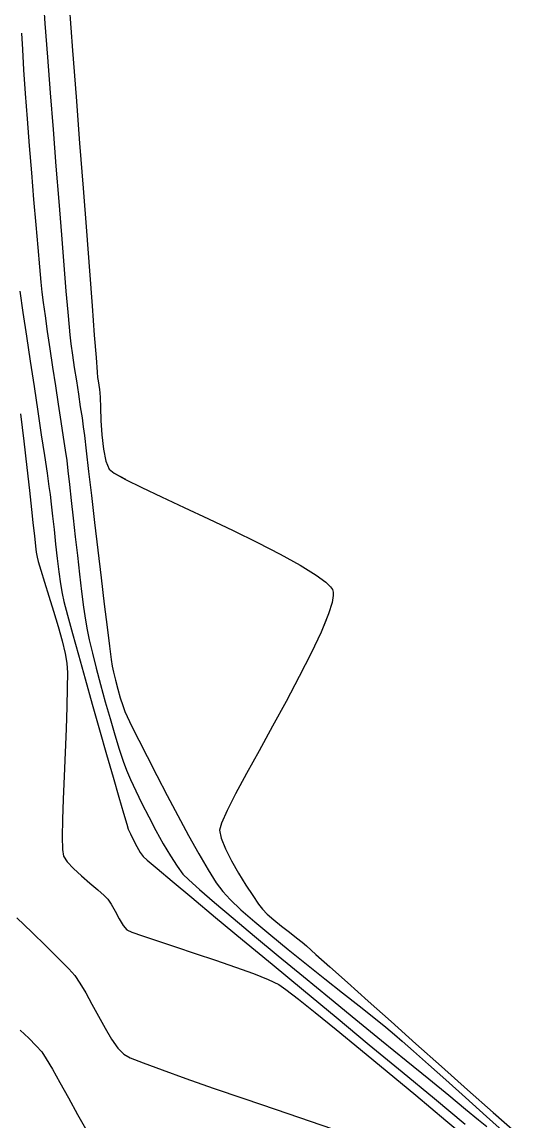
# Model space of a CAD drawing. Header units: metres. Extents: x 708868 to 711043, y 5411316 to 5413138.
# Drawn here: x 709993.7 to 710031.3, y 5411995.4 to 5412078.8 of the extents above; entities that cross this region are included whole.
import ezdxf

# ---------------------------------------------------------------- set-up
doc = ezdxf.new("R2010")
doc.units = ezdxf.units.M
for name, color, linetype in [('Rionegro 2010_Contours', 7, 'Continuous'), ('Rionegro 2014_Contours', 7, 'Continuous'), ('Rionegro 2018_Contours', 7, 'Continuous')]:
    doc.layers.add(name, color=color, linetype=linetype)

msp = doc.modelspace()

# ---------------------------------------------------------------- linework, layer by layer
at = {"layer": 'Rionegro 2010_Contours'}
for points in [[(709995.248, 5412081.016, 243), (709995.419, 5412078.679, 243), (709995.611, 5412076.119, 243), (709995.817, 5412073.413, 243), (709996.032, 5412070.636, 243), (709996.249, 5412067.865, 243), (709996.462, 5412065.177, 243), (709996.665, 5412062.647, 243), (709996.85, 5412060.354, 243), (709997.013, 5412058.372, 243), (709997.146, 5412056.779, 243), (709997.244, 5412055.65, 243), (709997.299, 5412055.063, 243), (709997.384, 5412054.382, 243), (709997.503, 5412053.538, 243), (709997.645, 5412052.586, 243), (709997.799, 5412051.58, 243), (709997.955, 5412050.574, 243), (709998.101, 5412049.622, 243), (709998.228, 5412048.779, 243), (709998.324, 5412048.098, 243), (709998.408, 5412047.431, 243), (709998.547, 5412046.27, 243), (709998.731, 5412044.719, 243), (709998.947, 5412042.879, 243), (709999.186, 5412040.851, 243), (709999.434, 5412038.737, 243), (709999.682, 5412036.639, 243), (709999.917, 5412034.659, 243), (710000.128, 5412032.899, 243), (710000.304, 5412031.46, 243), (710000.434, 5412030.445, 243), (710000.505, 5412029.954, 243), (710000.61, 5412029.48, 243), (710000.759, 5412028.878, 243), (710000.937, 5412028.214, 243), (710001.126, 5412027.554, 243), (710001.31, 5412026.963, 243), (710001.475, 5412026.508, 243), (710001.652, 5412026.124, 243), (710002.013, 5412025.381, 243), (710002.528, 5412024.345, 243), (710003.165, 5412023.085, 243), (710003.893, 5412021.665, 243), (710004.68, 5412020.152, 243), (710005.495, 5412018.613, 243), (710006.306, 5412017.114, 243), (710007.083, 5412015.721, 243), (710007.793, 5412014.502, 243), (710008.406, 5412013.522, 243), (710008.891, 5412012.849, 243), (710009.451, 5412012.251, 243), (710010.279, 5412011.478, 243), (710011.323, 5412010.567, 243), (710012.531, 5412009.552, 243), (710013.852, 5412008.471, 243), (710015.234, 5412007.358, 243), (710016.625, 5412006.249, 243), (710017.974, 5412005.181, 243), (710019.228, 5412004.189, 243), (710020.337, 5412003.308, 243), (710021.249, 5412002.576, 243), (710021.912, 5412002.026, 243), (710022.49, 5412001.522, 243), (710023.361, 5412000.751, 243), (710024.48, 5411999.752, 243), (710025.805, 5411998.568, 243), (710027.291, 5411997.239, 243), (710028.893, 5411995.805, 243), (710030.568, 5411994.308, 243)], [(709997.249, 5412080.054, 244), (709997.51, 5412076.628, 244), (709997.777, 5412073.116, 244), (709998.045, 5412069.604, 244), (709998.307, 5412066.179, 244), (709998.556, 5412062.925, 244), (709998.785, 5412059.93, 244), (709998.988, 5412057.278, 244), (709999.159, 5412055.056, 244), (709999.29, 5412053.351, 244), (709999.376, 5412052.247, 244), (709999.409, 5412051.831, 244), (709999.443, 5412051.574, 244), (709999.493, 5412051.245, 244), (709999.544, 5412050.916, 244), (709999.581, 5412050.66, 244), (709999.597, 5412050.308, 244), (709999.621, 5412049.568, 244), (709999.666, 5412048.578, 244), (709999.743, 5412047.477, 244), (709999.862, 5412046.403, 244), (710000.036, 5412045.494, 244), (710000.275, 5412044.889, 244), (710000.677, 5412044.58, 244), (710001.518, 5412044.115, 244)], [(709993.65, 5412077.931, 242), (709993.711, 5412076.692, 242), (709993.805, 5412075.151, 242), (709993.926, 5412073.376, 242), (709994.069, 5412071.437, 242), (709994.226, 5412069.402, 242), (709994.39, 5412067.341, 242), (709994.557, 5412065.322, 242), (709994.719, 5412063.416, 242), (709994.869, 5412061.691, 242), (709995.002, 5412060.217, 242), (709995.111, 5412059.062, 242), (709995.189, 5412058.296, 242), (709995.286, 5412057.516, 242), (709995.424, 5412056.508, 242), (709995.595, 5412055.322, 242), (709995.791, 5412054.01, 242), (709996.001, 5412052.621, 242), (709996.217, 5412051.207, 242), (709996.43, 5412049.819, 242), (709996.63, 5412048.507, 242), (709996.809, 5412047.322, 242), (709996.958, 5412046.315, 242), (709997.067, 5412045.536, 242), (709997.165, 5412044.752, 242), (709997.282, 5412043.728, 242), (709997.416, 5412042.519, 242), (709997.562, 5412041.18, 242), (709997.716, 5412039.765, 242), (709997.875, 5412038.327, 242), (709998.035, 5412036.922, 242), (709998.192, 5412035.603, 242), (709998.343, 5412034.424, 242), (709998.483, 5412033.441, 242), (709998.609, 5412032.707, 242), (709998.778, 5412031.931, 242), (709999.016, 5412030.942, 242), (709999.307, 5412029.795, 242), (709999.637, 5412028.547, 242), (709999.991, 5412027.252, 242), (710000.355, 5412025.968, 242), (710000.713, 5412024.75, 242), (710001.051, 5412023.654, 242), (710001.354, 5412022.736, 242), (710001.607, 5412022.051, 242), (710001.909, 5412021.348, 242), (710002.304, 5412020.493, 242), (710002.77, 5412019.531, 242), (710003.288, 5412018.511, 242), (710003.834, 5412017.479, 242), (710004.388, 5412016.482, 242), (710004.928, 5412015.569, 242), (710005.433, 5412014.784, 242), (710005.882, 5412014.177, 242), (710006.319, 5412013.735, 242), (710007.131, 5412013.003, 242), (710008.267, 5412012.021, 242), (710009.675, 5412010.83, 242), (710011.302, 5412009.471, 242), (710013.098, 5412007.984, 242), (710015.01, 5412006.409, 242), (710016.987, 5412004.789, 242), (710018.977, 5412003.162, 242), (710020.928, 5412001.57, 242), (710022.788, 5412000.054, 242), (710024.506, 5411998.654, 242), (710026.03, 5411997.411, 242), (710027.308, 5411996.366, 242), (710028.288, 5411995.558, 242), (710028.919, 5411995.03, 242)], [(709993.514, 5412058.389, 241), (709993.753, 5412056.765, 241), (709994.019, 5412054.969, 241), (709994.302, 5412053.074, 241), (709994.591, 5412051.15, 241), (709994.874, 5412049.268, 241), (709995.14, 5412047.499, 241), (709995.378, 5412045.914, 241), (709995.576, 5412044.585, 241), (709995.724, 5412043.581, 241), (709995.81, 5412042.975, 241), (709995.899, 5412042.241, 241), (709995.999, 5412041.329, 241), (709996.107, 5412040.298, 241), (709996.222, 5412039.209, 241), (709996.342, 5412038.12, 241), (709996.465, 5412037.093, 241), (709996.59, 5412036.186, 241), (709996.713, 5412035.46, 241), (709996.859, 5412034.844, 241), (709997.13, 5412033.807, 241), (709997.503, 5412032.431, 241), (709997.954, 5412030.795, 241), (709998.461, 5412028.979, 241), (709999.001, 5412027.063, 241), (709999.549, 5412025.128, 241), (710000.084, 5412023.253, 241), (710000.582, 5412021.519, 241), (710001.019, 5412020.006, 241), (710001.373, 5412018.794, 241), (710001.621, 5412017.964, 241), (710001.739, 5412017.594, 241), (710001.901, 5412017.229, 241), (710002.129, 5412016.764, 241), (710002.389, 5412016.274, 241), (710002.648, 5412015.83, 241), (710002.873, 5412015.506, 241), (710003.168, 5412015.243, 241), (710003.916, 5412014.608, 241), (710005.064, 5412013.645, 241), (710006.562, 5412012.395, 241), (710008.358, 5412010.9, 241), (710010.4, 5412009.204, 241), (710012.636, 5412007.348, 241), (710015.016, 5412005.375, 241), (710017.488, 5412003.326, 241), (710020, 5412001.245, 241), (710022.502, 5411999.174, 241), (710024.94, 5411997.155, 241), (710027.264, 5411995.23, 241)], [(710016.726, 5412033.448, 244), (710016.35, 5412032.536, 244), (710015.59, 5412030.927, 244), (710014.687, 5412029.15, 244), (710013.694, 5412027.279, 244), (710012.663, 5412025.384, 244), (710011.648, 5412023.536, 244), (710010.7, 5412021.808, 244), (710009.874, 5412020.27, 244), (710009.221, 5412018.994, 244), (710008.793, 5412018.052, 244), (710008.645, 5412017.514, 244), (710008.773, 5412016.896, 244), (710009.093, 5412016.101, 244), (710009.548, 5412015.198, 244), (710010.083, 5412014.258, 244), (710010.642, 5412013.35, 244), (710011.168, 5412012.545, 244), (710011.606, 5412011.911, 244), (710011.899, 5412011.52, 244), (710012.264, 5412011.146, 244), (710012.772, 5412010.705, 244), (710013.357, 5412010.236, 244), (710013.952, 5412009.774, 244), (710014.49, 5412009.358, 244), (710014.904, 5412009.022, 244), (710015.238, 5412008.728, 244), (710015.956, 5412008.086, 244), (710017.009, 5412007.145, 244), (710018.343, 5412005.95, 244), (710019.909, 5412004.55, 244), (710021.654, 5412002.991, 244), (710023.528, 5412001.319, 244), (710025.478, 5411999.583, 244), (710027.454, 5411997.828, 244), (710029.403, 5411996.102, 244), (710031.275, 5411994.451, 244)], [(709993.284, 5412010.86, 239), (709994.424, 5412009.767, 239), (709995.512, 5412008.711, 239), (709996.47, 5412007.764, 239), (709997.219, 5412006.999, 239), (709997.681, 5412006.487, 239), (709998.072, 5412005.921, 239), (709998.509, 5412005.175, 239), (709998.98, 5412004.311, 239), (709999.472, 5412003.396, 239), (709999.971, 5412002.494, 239), (710000.467, 5412001.669, 239), (710000.945, 5412000.988, 239), (710001.394, 5412000.515, 239), (710001.883, 5412000.26, 239), (710002.875, 5411999.857, 239), (710004.3, 5411999.326, 239), (710006.09, 5411998.688, 239), (710006.517, 5411998.539, 239)], [(709993.536, 5412002.346, 238), (709994.189, 5412001.728, 238), (709994.751, 5412001.167, 238), (709995.175, 5412000.691, 238), (709995.519, 5412000.184, 238), (709995.987, 5411999.386, 238), (709996.556, 5411998.369, 238), (709997.198, 5411997.203, 238), (709997.887, 5411995.96, 238), (709998.599, 5411994.711, 238)]]:
    msp.add_polyline3d(points, dxfattribs=at)
at = {"layer": 'Rionegro 2014_Contours'}
for points in [[(709995.248, 5412081.016, 243), (709995.419, 5412078.679, 243), (709995.611, 5412076.119, 243), (709995.817, 5412073.413, 243), (709996.032, 5412070.636, 243), (709996.249, 5412067.865, 243), (709996.462, 5412065.177, 243), (709996.665, 5412062.647, 243), (709996.85, 5412060.354, 243), (709997.013, 5412058.372, 243), (709997.146, 5412056.779, 243), (709997.244, 5412055.65, 243), (709997.299, 5412055.063, 243), (709997.384, 5412054.382, 243), (709997.503, 5412053.538, 243), (709997.645, 5412052.586, 243), (709997.799, 5412051.58, 243), (709997.955, 5412050.574, 243), (709998.101, 5412049.622, 243), (709998.228, 5412048.779, 243), (709998.324, 5412048.098, 243), (709998.408, 5412047.431, 243), (709998.547, 5412046.27, 243), (709998.731, 5412044.719, 243), (709998.947, 5412042.879, 243), (709999.186, 5412040.851, 243), (709999.434, 5412038.737, 243), (709999.682, 5412036.639, 243), (709999.917, 5412034.659, 243), (710000.128, 5412032.899, 243), (710000.304, 5412031.46, 243), (710000.434, 5412030.445, 243), (710000.505, 5412029.954, 243), (710000.61, 5412029.48, 243), (710000.759, 5412028.878, 243), (710000.937, 5412028.214, 243), (710001.126, 5412027.554, 243), (710001.31, 5412026.963, 243), (710001.475, 5412026.508, 243), (710001.652, 5412026.124, 243), (710002.013, 5412025.381, 243), (710002.528, 5412024.345, 243), (710003.165, 5412023.085, 243), (710003.893, 5412021.665, 243), (710004.68, 5412020.152, 243), (710005.495, 5412018.613, 243), (710006.306, 5412017.114, 243), (710007.083, 5412015.721, 243), (710007.793, 5412014.502, 243), (710008.406, 5412013.522, 243), (710008.891, 5412012.849, 243), (710009.451, 5412012.251, 243), (710010.279, 5412011.478, 243), (710011.323, 5412010.567, 243), (710012.531, 5412009.552, 243), (710013.852, 5412008.471, 243), (710015.234, 5412007.358, 243), (710016.625, 5412006.249, 243), (710017.974, 5412005.181, 243), (710019.228, 5412004.189, 243), (710020.337, 5412003.308, 243), (710021.249, 5412002.576, 243), (710021.912, 5412002.026, 243), (710022.49, 5412001.522, 243), (710023.361, 5412000.751, 243), (710024.48, 5411999.752, 243), (710025.805, 5411998.568, 243), (710027.291, 5411997.239, 243), (710028.893, 5411995.805, 243), (710030.568, 5411994.308, 243)], [(709997.249, 5412080.054, 244), (709997.51, 5412076.628, 244), (709997.777, 5412073.116, 244), (709998.045, 5412069.604, 244), (709998.307, 5412066.179, 244), (709998.556, 5412062.925, 244), (709998.785, 5412059.93, 244), (709998.988, 5412057.278, 244), (709999.159, 5412055.056, 244), (709999.29, 5412053.351, 244), (709999.376, 5412052.247, 244), (709999.409, 5412051.831, 244), (709999.443, 5412051.574, 244), (709999.493, 5412051.245, 244), (709999.544, 5412050.916, 244), (709999.581, 5412050.66, 244), (709999.597, 5412050.308, 244), (709999.621, 5412049.568, 244), (709999.666, 5412048.578, 244), (709999.743, 5412047.477, 244), (709999.862, 5412046.403, 244), (710000.036, 5412045.494, 244), (710000.275, 5412044.889, 244), (710000.677, 5412044.58, 244), (710001.53, 5412044.109, 244), (710002.752, 5412043.5, 244), (710004.262, 5412042.782, 244), (710005.977, 5412041.979, 244), (710007.816, 5412041.118, 244), (710009.696, 5412040.225, 244), (710011.535, 5412039.325, 244), (710013.251, 5412038.446, 244), (710014.763, 5412037.613, 244), (710015.987, 5412036.852, 244), (710016.705, 5412036.313, 244), (710017.064, 5412035.958, 244), (710017.207, 5412035.748, 244), (710017.248, 5412035.652, 244), (710017.271, 5412035.549, 244), (710017.278, 5412035.293, 244), (710017.191, 5412034.786, 244), (710016.915, 5412033.908, 244), (710016.35, 5412032.536, 244), (710015.59, 5412030.927, 244), (710014.687, 5412029.15, 244), (710013.694, 5412027.279, 244), (710012.663, 5412025.384, 244), (710011.648, 5412023.536, 244), (710010.7, 5412021.808, 244), (710009.874, 5412020.27, 244), (710009.221, 5412018.994, 244), (710008.793, 5412018.052, 244), (710008.645, 5412017.514, 244), (710008.773, 5412016.896, 244), (710009.093, 5412016.101, 244), (710009.548, 5412015.198, 244), (710010.083, 5412014.258, 244), (710010.642, 5412013.35, 244), (710011.168, 5412012.545, 244), (710011.606, 5412011.911, 244), (710011.899, 5412011.52, 244), (710012.264, 5412011.146, 244), (710012.772, 5412010.705, 244), (710013.357, 5412010.236, 244), (710013.952, 5412009.774, 244), (710014.49, 5412009.358, 244), (710014.904, 5412009.022, 244), (710015.238, 5412008.728, 244), (710015.956, 5412008.086, 244), (710017.009, 5412007.145, 244), (710018.343, 5412005.95, 244), (710019.909, 5412004.55, 244), (710021.654, 5412002.991, 244), (710023.528, 5412001.319, 244), (710025.478, 5411999.583, 244), (710027.454, 5411997.828, 244), (710029.403, 5411996.102, 244), (710031.275, 5411994.451, 244)], [(709993.65, 5412077.931, 242), (709993.711, 5412076.692, 242), (709993.805, 5412075.151, 242), (709993.926, 5412073.376, 242), (709994.069, 5412071.437, 242), (709994.226, 5412069.402, 242), (709994.39, 5412067.341, 242), (709994.557, 5412065.322, 242), (709994.719, 5412063.416, 242), (709994.869, 5412061.691, 242), (709995.002, 5412060.217, 242), (709995.111, 5412059.062, 242), (709995.189, 5412058.296, 242), (709995.286, 5412057.516, 242), (709995.424, 5412056.508, 242), (709995.595, 5412055.322, 242), (709995.791, 5412054.01, 242), (709996.001, 5412052.621, 242), (709996.217, 5412051.207, 242), (709996.43, 5412049.819, 242), (709996.63, 5412048.507, 242), (709996.809, 5412047.322, 242), (709996.958, 5412046.315, 242), (709997.067, 5412045.536, 242), (709997.165, 5412044.752, 242), (709997.282, 5412043.728, 242), (709997.416, 5412042.519, 242), (709997.562, 5412041.18, 242), (709997.716, 5412039.765, 242), (709997.875, 5412038.327, 242), (709998.035, 5412036.922, 242), (709998.192, 5412035.603, 242), (709998.343, 5412034.424, 242), (709998.483, 5412033.441, 242), (709998.609, 5412032.707, 242), (709998.778, 5412031.931, 242), (709999.016, 5412030.942, 242), (709999.307, 5412029.795, 242), (709999.637, 5412028.547, 242), (709999.991, 5412027.252, 242), (710000.355, 5412025.968, 242), (710000.713, 5412024.75, 242), (710001.051, 5412023.654, 242), (710001.354, 5412022.736, 242), (710001.607, 5412022.051, 242), (710001.909, 5412021.348, 242), (710002.304, 5412020.493, 242), (710002.77, 5412019.531, 242), (710003.288, 5412018.511, 242), (710003.834, 5412017.479, 242), (710004.388, 5412016.482, 242), (710004.928, 5412015.569, 242), (710005.433, 5412014.784, 242), (710005.882, 5412014.177, 242), (710006.319, 5412013.735, 242), (710007.131, 5412013.003, 242), (710008.267, 5412012.021, 242), (710009.675, 5412010.83, 242), (710011.302, 5412009.471, 242), (710013.098, 5412007.984, 242), (710015.01, 5412006.409, 242), (710016.987, 5412004.789, 242), (710018.977, 5412003.162, 242), (710020.928, 5412001.57, 242), (710022.788, 5412000.054, 242), (710024.506, 5411998.654, 242), (710026.03, 5411997.411, 242), (710027.308, 5411996.366, 242), (710028.288, 5411995.558, 242), (710028.919, 5411995.03, 242)], [(709993.514, 5412058.389, 241), (709993.753, 5412056.765, 241), (709994.019, 5412054.969, 241), (709994.302, 5412053.074, 241), (709994.591, 5412051.15, 241), (709994.874, 5412049.268, 241), (709995.14, 5412047.499, 241), (709995.378, 5412045.914, 241), (709995.576, 5412044.585, 241), (709995.724, 5412043.581, 241), (709995.81, 5412042.975, 241), (709995.899, 5412042.241, 241), (709995.999, 5412041.329, 241), (709996.107, 5412040.298, 241), (709996.222, 5412039.209, 241), (709996.342, 5412038.12, 241), (709996.465, 5412037.093, 241), (709996.59, 5412036.186, 241), (709996.713, 5412035.46, 241), (709996.859, 5412034.844, 241), (709997.13, 5412033.807, 241), (709997.503, 5412032.431, 241), (709997.954, 5412030.795, 241), (709998.461, 5412028.979, 241), (709999.001, 5412027.063, 241), (709999.549, 5412025.128, 241), (710000.084, 5412023.253, 241), (710000.582, 5412021.519, 241), (710001.019, 5412020.006, 241), (710001.373, 5412018.794, 241), (710001.621, 5412017.964, 241), (710001.739, 5412017.594, 241), (710001.901, 5412017.229, 241), (710002.129, 5412016.764, 241), (710002.389, 5412016.274, 241), (710002.648, 5412015.83, 241), (710002.873, 5412015.506, 241), (710003.168, 5412015.243, 241), (710003.916, 5412014.608, 241), (710005.064, 5412013.645, 241), (710006.562, 5412012.395, 241), (710008.358, 5412010.9, 241), (710010.4, 5412009.204, 241), (710012.636, 5412007.348, 241), (710015.016, 5412005.375, 241), (710017.488, 5412003.326, 241), (710020, 5412001.245, 241), (710022.502, 5411999.174, 241), (710024.94, 5411997.155, 241), (710027.264, 5411995.23, 241)], [(709993.554, 5412049.091, 240), (709993.81, 5412046.997, 240), (709994.042, 5412045.016, 240), (709994.24, 5412043.258, 240), (709994.398, 5412041.831, 240), (709994.505, 5412040.846, 240), (709994.553, 5412040.413, 240), (709994.596, 5412040.043, 240), (709994.647, 5412039.566, 240), (709994.702, 5412039.054, 240), (709994.759, 5412038.579, 240), (709994.818, 5412038.212, 240), (709994.913, 5412037.87, 240), (709995.115, 5412037.213, 240), (709995.395, 5412036.317, 240), (709995.724, 5412035.258, 240), (709996.072, 5412034.112, 240), (709996.411, 5412032.954, 240), (709996.712, 5412031.86, 240), (709996.945, 5412030.905, 240), (709997.081, 5412030.165, 240), (709997.12, 5412029.434, 240), (709997.115, 5412028.298, 240), (709997.077, 5412026.852, 240), (709997.017, 5412025.192, 240), (709996.944, 5412023.412, 240), (709996.868, 5412021.608, 240), (709996.802, 5412019.874, 240), (709996.754, 5412018.307, 240), (709996.735, 5412017.001, 240), (709996.756, 5412016.051, 240), (709996.827, 5412015.552, 240), (709997.107, 5412015.118, 240), (709997.585, 5412014.6, 240), (709998.182, 5412014.042, 240), (709998.819, 5412013.489, 240), (709999.418, 5412012.982, 240), (709999.9, 5412012.565, 240), (710000.186, 5412012.282, 240), (710000.439, 5412011.894, 240), (710000.73, 5412011.363, 240), (710001.04, 5412010.794, 240), (710001.348, 5412010.29, 240), (710001.634, 5412009.954, 240), (710002.011, 5412009.78, 240), (710002.81, 5412009.493, 240), (710003.939, 5412009.113, 240), (710005.302, 5412008.665, 240), (710006.806, 5412008.17, 240), (710008.356, 5412007.652, 240), (710009.859, 5412007.133, 240), (710011.219, 5412006.637, 240), (710012.344, 5412006.185, 240), (710013.138, 5412005.802, 240), (710013.685, 5412005.425, 240), (710014.626, 5412004.702, 240), (710015.913, 5412003.677, 240), (710017.497, 5412002.392, 240), (710019.326, 5412000.89, 240), (710021.352, 5411999.213, 240), (710023.526, 5411997.405, 240), (710025.796, 5411995.508, 240), (710028.115, 5411993.564, 240)], [(709993.284, 5412010.86, 239), (709994.424, 5412009.767, 239), (709995.512, 5412008.711, 239), (709996.47, 5412007.764, 239), (709997.219, 5412006.999, 239), (709997.681, 5412006.487, 239), (709998.072, 5412005.921, 239), (709998.509, 5412005.175, 239), (709998.98, 5412004.311, 239), (709999.472, 5412003.396, 239), (709999.971, 5412002.494, 239), (710000.467, 5412001.669, 239), (710000.945, 5412000.988, 239), (710001.394, 5412000.515, 239), (710001.883, 5412000.26, 239), (710002.875, 5411999.857, 239), (710004.3, 5411999.326, 239), (710006.09, 5411998.688, 239), (710008.175, 5411997.96, 239), (710010.487, 5411997.165, 239), (710012.956, 5411996.322, 239), (710015.515, 5411995.451, 239), (710018.093, 5411994.571, 239)], [(709993.536, 5412002.346, 238), (709994.189, 5412001.728, 238), (709994.751, 5412001.167, 238), (709995.175, 5412000.691, 238), (709995.519, 5412000.184, 238), (709995.987, 5411999.386, 238), (709996.556, 5411998.369, 238), (709997.198, 5411997.203, 238), (709997.887, 5411995.96, 238), (709998.599, 5411994.711, 238)]]:
    msp.add_polyline3d(points, dxfattribs=at)
at = {"layer": 'Rionegro 2018_Contours'}
for points in [[(709995.248, 5412081.016, 243), (709995.419, 5412078.679, 243), (709995.611, 5412076.119, 243), (709995.817, 5412073.413, 243), (709996.032, 5412070.636, 243), (709996.249, 5412067.865, 243), (709996.462, 5412065.177, 243), (709996.665, 5412062.647, 243), (709996.85, 5412060.354, 243), (709997.013, 5412058.372, 243), (709997.146, 5412056.779, 243), (709997.244, 5412055.65, 243), (709997.299, 5412055.063, 243), (709997.384, 5412054.382, 243), (709997.503, 5412053.538, 243), (709997.645, 5412052.586, 243), (709997.799, 5412051.58, 243), (709997.955, 5412050.574, 243), (709998.101, 5412049.622, 243), (709998.228, 5412048.779, 243), (709998.324, 5412048.098, 243), (709998.408, 5412047.431, 243), (709998.547, 5412046.27, 243), (709998.731, 5412044.719, 243), (709998.947, 5412042.879, 243), (709999.186, 5412040.851, 243), (709999.434, 5412038.737, 243), (709999.682, 5412036.639, 243), (709999.917, 5412034.659, 243), (710000.128, 5412032.899, 243), (710000.304, 5412031.46, 243), (710000.434, 5412030.445, 243), (710000.505, 5412029.954, 243), (710000.61, 5412029.48, 243), (710000.759, 5412028.878, 243), (710000.937, 5412028.214, 243), (710001.126, 5412027.554, 243), (710001.31, 5412026.963, 243), (710001.475, 5412026.508, 243), (710001.652, 5412026.124, 243), (710002.013, 5412025.381, 243), (710002.528, 5412024.345, 243), (710003.165, 5412023.085, 243), (710003.893, 5412021.665, 243), (710004.68, 5412020.152, 243), (710005.495, 5412018.613, 243), (710006.306, 5412017.114, 243), (710007.083, 5412015.721, 243), (710007.793, 5412014.502, 243), (710008.406, 5412013.522, 243), (710008.891, 5412012.849, 243), (710009.451, 5412012.251, 243), (710010.279, 5412011.478, 243), (710011.323, 5412010.567, 243), (710012.531, 5412009.552, 243), (710013.852, 5412008.471, 243), (710015.234, 5412007.358, 243), (710016.625, 5412006.249, 243), (710017.974, 5412005.181, 243), (710019.228, 5412004.189, 243), (710020.337, 5412003.308, 243), (710021.249, 5412002.576, 243), (710021.912, 5412002.026, 243), (710022.49, 5412001.522, 243), (710023.361, 5412000.751, 243), (710024.48, 5411999.752, 243), (710025.805, 5411998.568, 243), (710027.291, 5411997.239, 243), (710028.893, 5411995.805, 243), (710030.568, 5411994.308, 243)], [(709997.249, 5412080.054, 244), (709997.51, 5412076.628, 244), (709997.777, 5412073.116, 244), (709998.045, 5412069.604, 244), (709998.307, 5412066.179, 244), (709998.556, 5412062.925, 244), (709998.785, 5412059.93, 244), (709998.988, 5412057.278, 244), (709999.159, 5412055.056, 244), (709999.29, 5412053.351, 244), (709999.376, 5412052.247, 244), (709999.409, 5412051.831, 244), (709999.443, 5412051.574, 244), (709999.493, 5412051.245, 244), (709999.544, 5412050.916, 244), (709999.581, 5412050.66, 244), (709999.597, 5412050.308, 244), (709999.621, 5412049.568, 244), (709999.666, 5412048.578, 244), (709999.743, 5412047.477, 244), (709999.862, 5412046.403, 244), (710000.036, 5412045.494, 244), (710000.275, 5412044.889, 244), (710000.677, 5412044.58, 244), (710001.53, 5412044.109, 244), (710002.752, 5412043.5, 244), (710004.262, 5412042.782, 244), (710005.977, 5412041.979, 244), (710007.816, 5412041.118, 244), (710009.696, 5412040.225, 244), (710011.535, 5412039.325, 244), (710013.251, 5412038.446, 244), (710014.763, 5412037.613, 244), (710015.987, 5412036.852, 244), (710016.705, 5412036.313, 244), (710017.064, 5412035.958, 244), (710017.207, 5412035.748, 244), (710017.248, 5412035.652, 244), (710017.271, 5412035.549, 244), (710017.278, 5412035.293, 244), (710017.191, 5412034.786, 244), (710016.915, 5412033.908, 244), (710016.35, 5412032.536, 244), (710015.59, 5412030.927, 244), (710014.687, 5412029.15, 244), (710013.694, 5412027.279, 244), (710012.663, 5412025.384, 244), (710011.648, 5412023.536, 244), (710010.7, 5412021.808, 244), (710009.874, 5412020.27, 244), (710009.221, 5412018.994, 244), (710008.793, 5412018.052, 244), (710008.645, 5412017.514, 244), (710008.773, 5412016.896, 244), (710009.093, 5412016.101, 244), (710009.548, 5412015.198, 244), (710010.083, 5412014.258, 244), (710010.642, 5412013.35, 244), (710011.168, 5412012.545, 244), (710011.606, 5412011.911, 244), (710011.899, 5412011.52, 244), (710012.264, 5412011.146, 244), (710012.772, 5412010.705, 244), (710013.357, 5412010.236, 244), (710013.952, 5412009.774, 244), (710014.49, 5412009.358, 244), (710014.904, 5412009.022, 244), (710015.238, 5412008.728, 244), (710015.956, 5412008.086, 244), (710017.009, 5412007.145, 244), (710018.343, 5412005.95, 244), (710019.909, 5412004.55, 244), (710021.654, 5412002.991, 244), (710023.528, 5412001.319, 244), (710025.478, 5411999.583, 244), (710027.454, 5411997.828, 244), (710029.403, 5411996.102, 244), (710031.275, 5411994.451, 244)], [(709993.65, 5412077.931, 242), (709993.711, 5412076.692, 242), (709993.805, 5412075.151, 242), (709993.926, 5412073.376, 242), (709994.069, 5412071.437, 242), (709994.226, 5412069.402, 242), (709994.39, 5412067.341, 242), (709994.557, 5412065.322, 242), (709994.719, 5412063.416, 242), (709994.869, 5412061.691, 242), (709995.002, 5412060.217, 242), (709995.111, 5412059.062, 242), (709995.189, 5412058.296, 242), (709995.286, 5412057.516, 242), (709995.424, 5412056.508, 242), (709995.595, 5412055.322, 242), (709995.791, 5412054.01, 242), (709996.001, 5412052.621, 242), (709996.217, 5412051.207, 242), (709996.43, 5412049.819, 242), (709996.63, 5412048.507, 242), (709996.809, 5412047.322, 242), (709996.958, 5412046.315, 242), (709997.067, 5412045.536, 242), (709997.165, 5412044.752, 242), (709997.282, 5412043.728, 242), (709997.416, 5412042.519, 242), (709997.562, 5412041.18, 242), (709997.716, 5412039.765, 242), (709997.875, 5412038.327, 242), (709998.035, 5412036.922, 242), (709998.192, 5412035.603, 242), (709998.343, 5412034.424, 242), (709998.483, 5412033.441, 242), (709998.609, 5412032.707, 242), (709998.778, 5412031.931, 242), (709999.016, 5412030.942, 242), (709999.307, 5412029.795, 242), (709999.637, 5412028.547, 242), (709999.991, 5412027.252, 242), (710000.355, 5412025.968, 242), (710000.713, 5412024.75, 242), (710001.051, 5412023.654, 242), (710001.354, 5412022.736, 242), (710001.607, 5412022.051, 242), (710001.909, 5412021.348, 242), (710002.304, 5412020.493, 242), (710002.77, 5412019.531, 242), (710003.288, 5412018.511, 242), (710003.834, 5412017.479, 242), (710004.388, 5412016.482, 242), (710004.928, 5412015.569, 242), (710005.433, 5412014.784, 242), (710005.882, 5412014.177, 242), (710006.319, 5412013.735, 242), (710007.131, 5412013.003, 242), (710008.267, 5412012.021, 242), (710009.675, 5412010.83, 242), (710011.302, 5412009.471, 242), (710013.098, 5412007.984, 242), (710015.01, 5412006.409, 242), (710016.987, 5412004.789, 242), (710018.977, 5412003.162, 242), (710020.928, 5412001.57, 242), (710022.788, 5412000.054, 242), (710024.506, 5411998.654, 242), (710026.03, 5411997.411, 242), (710027.308, 5411996.366, 242), (710028.288, 5411995.558, 242), (710028.919, 5411995.03, 242)], [(709993.514, 5412058.389, 241), (709993.753, 5412056.765, 241), (709994.019, 5412054.969, 241), (709994.302, 5412053.074, 241), (709994.591, 5412051.15, 241), (709994.874, 5412049.268, 241), (709995.14, 5412047.499, 241), (709995.378, 5412045.914, 241), (709995.576, 5412044.585, 241), (709995.724, 5412043.581, 241), (709995.81, 5412042.975, 241), (709995.899, 5412042.241, 241), (709995.999, 5412041.329, 241), (709996.107, 5412040.298, 241), (709996.222, 5412039.209, 241), (709996.342, 5412038.12, 241), (709996.465, 5412037.093, 241), (709996.59, 5412036.186, 241), (709996.713, 5412035.46, 241), (709996.859, 5412034.844, 241), (709997.13, 5412033.807, 241), (709997.503, 5412032.431, 241), (709997.954, 5412030.795, 241), (709998.461, 5412028.979, 241), (709999.001, 5412027.063, 241), (709999.549, 5412025.128, 241), (710000.084, 5412023.253, 241), (710000.582, 5412021.519, 241), (710001.019, 5412020.006, 241), (710001.373, 5412018.794, 241), (710001.621, 5412017.964, 241), (710001.739, 5412017.594, 241), (710001.901, 5412017.229, 241), (710002.129, 5412016.764, 241), (710002.389, 5412016.274, 241), (710002.648, 5412015.83, 241), (710002.873, 5412015.506, 241), (710003.168, 5412015.243, 241), (710003.916, 5412014.608, 241), (710005.064, 5412013.645, 241), (710006.562, 5412012.395, 241), (710008.358, 5412010.9, 241), (710010.4, 5412009.204, 241), (710012.636, 5412007.348, 241), (710015.016, 5412005.375, 241), (710017.488, 5412003.326, 241), (710020, 5412001.245, 241), (710022.502, 5411999.174, 241), (710024.94, 5411997.155, 241), (710027.264, 5411995.23, 241)], [(709993.554, 5412049.091, 240), (709993.81, 5412046.997, 240), (709994.042, 5412045.016, 240), (709994.24, 5412043.258, 240), (709994.398, 5412041.831, 240), (709994.505, 5412040.846, 240), (709994.553, 5412040.413, 240), (709994.596, 5412040.043, 240), (709994.647, 5412039.566, 240), (709994.702, 5412039.054, 240), (709994.759, 5412038.579, 240), (709994.818, 5412038.212, 240), (709994.913, 5412037.87, 240), (709995.115, 5412037.213, 240), (709995.395, 5412036.317, 240), (709995.724, 5412035.258, 240), (709996.072, 5412034.112, 240), (709996.411, 5412032.954, 240), (709996.712, 5412031.86, 240), (709996.945, 5412030.905, 240), (709997.081, 5412030.165, 240), (709997.12, 5412029.434, 240), (709997.115, 5412028.298, 240), (709997.077, 5412026.852, 240), (709997.017, 5412025.192, 240), (709996.944, 5412023.412, 240), (709996.868, 5412021.608, 240), (709996.802, 5412019.874, 240), (709996.754, 5412018.307, 240), (709996.735, 5412017.001, 240), (709996.756, 5412016.051, 240), (709996.827, 5412015.552, 240), (709997.107, 5412015.118, 240), (709997.585, 5412014.6, 240), (709998.182, 5412014.042, 240), (709998.819, 5412013.489, 240), (709999.418, 5412012.982, 240), (709999.9, 5412012.565, 240), (710000.186, 5412012.282, 240), (710000.439, 5412011.894, 240), (710000.73, 5412011.363, 240), (710001.04, 5412010.794, 240), (710001.348, 5412010.29, 240), (710001.634, 5412009.954, 240), (710002.011, 5412009.78, 240), (710002.81, 5412009.493, 240), (710003.939, 5412009.113, 240), (710005.302, 5412008.665, 240), (710006.806, 5412008.17, 240), (710008.356, 5412007.652, 240), (710009.859, 5412007.133, 240), (710011.219, 5412006.637, 240), (710012.344, 5412006.185, 240), (710013.138, 5412005.802, 240), (710013.685, 5412005.425, 240), (710014.626, 5412004.702, 240), (710015.913, 5412003.677, 240), (710017.497, 5412002.392, 240), (710019.326, 5412000.89, 240), (710021.352, 5411999.213, 240), (710023.526, 5411997.405, 240), (710025.796, 5411995.508, 240), (710028.115, 5411993.564, 240)], [(709993.284, 5412010.86, 239), (709994.424, 5412009.767, 239), (709995.512, 5412008.711, 239), (709996.47, 5412007.764, 239), (709997.219, 5412006.999, 239), (709997.681, 5412006.487, 239), (709998.072, 5412005.921, 239), (709998.509, 5412005.175, 239), (709998.98, 5412004.311, 239), (709999.472, 5412003.396, 239), (709999.971, 5412002.494, 239), (710000.467, 5412001.669, 239), (710000.945, 5412000.988, 239), (710001.394, 5412000.515, 239), (710001.883, 5412000.26, 239), (710002.875, 5411999.857, 239), (710004.3, 5411999.326, 239), (710006.09, 5411998.688, 239), (710008.175, 5411997.96, 239), (710010.487, 5411997.165, 239), (710012.956, 5411996.322, 239), (710015.515, 5411995.451, 239), (710018.093, 5411994.571, 239)], [(709993.536, 5412002.346, 238), (709994.189, 5412001.728, 238), (709994.751, 5412001.167, 238), (709995.175, 5412000.691, 238), (709995.519, 5412000.184, 238), (709995.987, 5411999.386, 238), (709996.556, 5411998.369, 238), (709997.198, 5411997.203, 238), (709997.887, 5411995.96, 238), (709998.599, 5411994.711, 238)]]:
    msp.add_polyline3d(points, dxfattribs=at)

doc.saveas('drawing.dxf')
